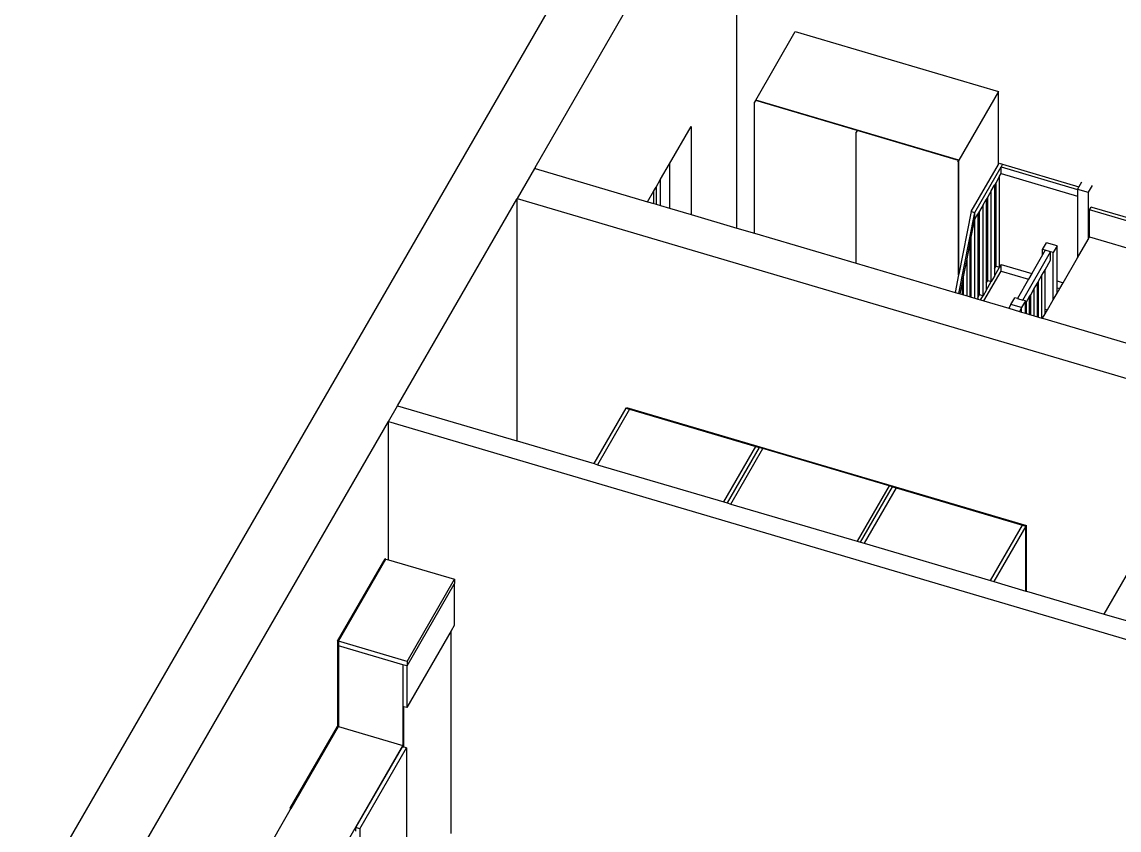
# Model space of a CAD drawing. Extents: x -4.5 to 11.4, y -6.8 to 6.5.
# Drawn here: x -4.532 to 0.033, y -1.2 to 2.161 of the extents above; entities that cross this region are included whole.
import ezdxf

# ---------------------------------------------------------------- set-up
doc = ezdxf.new("R2010")
doc.units = 0
doc.layers.get('0').update_dxf_attribs({"linetype": 'CONTINUOUS'})

msp = doc.modelspace()

# ---------------------------------------------------------------- linework, layer by layer
for p, q in [((-2.0004, 2.8045), (-4.5321, -1.5792)), ((-2.3972, 1.5555), (-1.7231, 2.7228)), ((-1.5581, 1.3039), (-1.5581, 2.6741)), ((-1.4792, 1.8358), (-1.3143, 2.1213)), ((-1.3143, 2.1213), (-0.469, 1.8721)), ((-0.469, 1.8721), (-0.6339, 1.5866)), ((-0.469, 1.5689), (-0.469, 1.8721)), ((-1.4842, 1.8267), (-1.4841, 1.8273)), ((-1.4842, 1.2821), (-1.4842, 1.8267)), ((-1.4799, 1.8346), (-1.4841, 1.8273)), ((-1.4792, 1.8343), (-1.4799, 1.8346)), ((-0.6339, 1.5866), (-1.4792, 1.8358)), ((-1.4792, 1.8343), (-1.4792, 1.8358)), ((-1.0573, 1.71), (-1.4792, 1.8343)), ((-1.8376, 1.5715), (-1.748, 1.7268)), ((-1.748, 1.7268), (-1.748, 1.3598)), ((-1.0624, 1.7014), (-1.0616, 1.7012)), ((-1.0616, 1.7021), (-1.0615, 1.7027)), ((-1.0616, 1.7012), (-1.0616, 1.7021)), ((-1.0616, 1.7012), (-1.0613, 1.7011)), ((-1.0616, 1.5366), (-1.0616, 1.7012)), ((-1.0573, 1.71), (-1.0615, 1.7027)), ((-0.6346, 1.5854), (-1.0573, 1.71)), ((-2.3972, 1.5555), (-2.3993, 1.5519)), ((-2.3972, 1.5555), (-2.3972, 1.5513)), ((-1.8746, 1.5074), (-1.8376, 1.5715)), ((-1.8376, 1.5715), (-1.8376, 1.3863)), ((-0.6346, 1.5854), (-0.6389, 1.5781)), ((-0.6346, 1.1089), (-0.6346, 1.5854)), ((-0.6339, 1.1126), (-0.6339, 1.5866)), ((-0.5821, 1.373), (-0.469, 1.5689)), ((-0.5674, 1.3687), (-0.4579, 1.5582)), ((-0.469, 1.5689), (-0.4662, 1.5737)), ((-0.4662, 1.5737), (-0.4515, 1.5693)), ((-0.4515, 1.5693), (-0.4579, 1.5582)), ((-0.4579, 1.5302), (-0.4579, 1.5582)), ((-0.4579, 1.5582), (-0.1403, 1.4646)), ((-0.4515, 1.5693), (-0.1343, 1.4758)), ((-2.3993, 1.5519), (-2.4718, 1.4264)), ((-2.3993, 1.5519), (-2.3972, 1.5513)), ((-2.3972, 1.5513), (-1.929, 1.4132)), ((-1.8937, 1.4744), (-1.8746, 1.5074)), ((-1.8746, 1.3972), (-1.8746, 1.5074)), ((-1.0616, 1.5366), (-1.0627, 1.5369)), ((-1.0616, 1.5209), (-1.0627, 1.5212)), ((-1.0616, 1.5138), (-1.0627, 1.5142)), ((-1.0616, 1.5094), (-1.0627, 1.5097)), ((-1.0611, 1.5365), (-1.0616, 1.5366)), ((-1.0616, 1.5209), (-1.0616, 1.5366)), ((-1.0611, 1.5208), (-1.0616, 1.5209)), ((-1.0616, 1.5138), (-1.0616, 1.5209)), ((-1.0611, 1.5137), (-1.0616, 1.5138)), ((-1.0616, 1.5094), (-1.0616, 1.5138)), ((-1.0616, 1.1575), (-1.0616, 1.5094)), ((-1.0611, 1.5093), (-1.0616, 1.5094)), ((-0.4644, 1.5191), (-0.4791, 1.4936)), ((-0.4644, 1.5191), (-0.4579, 1.5302)), ((-0.4644, 1.1413), (-0.4644, 1.5191)), ((-0.4579, 1.5302), (-0.1403, 1.4366)), ((-1.9023, 1.4594), (-1.8937, 1.4744)), ((-1.8937, 1.4744), (-1.8937, 1.4028)), ((-0.4988, 1.4594), (-0.486, 1.4817)), ((-0.4791, 1.4936), (-0.486, 1.4817)), ((-0.486, 1.4817), (-0.486, 1.1338)), ((-0.4791, 1.1456), (-0.4791, 1.4936)), ((-0.1343, 1.4758), (-0.1403, 1.4655)), ((-0.1403, 1.4655), (-0.0961, 1.4525)), ((-0.1403, 1.4655), (-0.1403, 1.4646)), ((-0.1403, 1.4646), (-0.1403, 1.4366)), ((-0.1237, 1.4943), (-0.1343, 1.4758)), ((-0.0795, 1.4812), (-0.0961, 1.4525)), ((-2.9694, 0.5648), (-2.4735, 1.4234)), ((-2.4718, 1.4264), (-2.4735, 1.4234)), ((-2.4735, 1.4234), (-2.4735, 0.4186)), ((-2.4718, 0.4181), (-2.4718, 1.4264)), ((-2.4718, 1.4264), (0.4678, 0.5597)), ((-1.929, 1.4132), (-1.9023, 1.4594)), ((-1.9023, 1.4054), (-1.9023, 1.4594)), ((-0.5329, 1.4003), (-0.5201, 1.4226)), ((-0.5136, 1.4339), (-0.5201, 1.4226)), ((-0.5201, 1.4226), (-0.5201, 1.0747)), ((-0.4988, 1.4594), (-0.5136, 1.4339)), ((-0.5136, 1.086), (-0.5136, 1.4339)), ((-0.4988, 1.0816), (-0.4988, 1.4594)), ((-0.1403, 1.4366), (-0.1403, 1.18)), ((-0.0961, 1.4525), (-0.0961, 1.2566)), ((-1.929, 1.4132), (-1.9023, 1.4054)), ((-1.9023, 1.4054), (-1.8937, 1.4028)), ((-1.8937, 1.4028), (-1.8746, 1.3972)), ((-1.8746, 1.3972), (-1.8376, 1.3863)), ((-1.8376, 1.3863), (-1.748, 1.3598)), ((-0.5821, 1.373), (-0.6339, 1.1126)), ((-0.5821, 1.373), (-0.5674, 1.3687)), ((-0.5477, 1.3748), (-0.5545, 1.363)), ((-0.5329, 1.4003), (-0.5477, 1.3748)), ((-0.5477, 1.0269), (-0.5477, 1.3748)), ((-0.5329, 1.0225), (-0.5329, 1.4003)), ((-0.0897, 1.3797), (-0.0832, 1.3908)), ((-0.0897, 1.2677), (-0.0897, 1.3797)), ((0.8375, 1.1063), (-0.0897, 1.3797)), ((-0.0795, 1.3897), (-0.0832, 1.3908)), ((0.844, 1.1174), (-0.0795, 1.3897)), ((-1.748, 1.3598), (-1.5581, 1.3039)), ((-0.6344, 1.0316), (-0.5674, 1.3687)), ((-0.5821, 1.2655), (-0.5674, 1.3407)), ((-0.5674, 1.3407), (-0.5674, 1.3687)), ((-0.5674, 1.3407), (-0.5545, 1.363)), ((-0.5674, 1.0118), (-0.5674, 1.3407)), ((-0.5545, 1.363), (-0.5545, 1.015)), ((-1.5581, 1.3039), (-1.4842, 1.2821)), ((-1.4842, 1.2821), (-1.0616, 1.1575)), ((-0.5996, 1.1763), (-0.5867, 1.242)), ((-0.5867, 1.242), (-0.5821, 1.2655)), ((-0.5867, 1.0175), (-0.5867, 1.242)), ((-0.5821, 1.0161), (-0.5821, 1.2655)), ((-0.2852, 1.2147), (-0.2691, 1.2425)), ((-0.2249, 1.2295), (-0.2691, 1.2425)), ((-0.1403, 1.18), (-0.0961, 1.2566)), ((-0.0961, 1.2566), (-0.0897, 1.2677)), ((-0.0897, 1.2677), (0.7823, 1.0106)), ((-0.3679, 1.0043), (-0.252, 1.2049)), ((-0.2852, 1.1923), (-0.33, 1.1147)), ((-0.2852, 1.1923), (-0.2852, 1.2147)), ((-0.2741, 1.2114), (-0.2852, 1.2147)), ((-0.2741, 1.2114), (-0.2852, 1.1923)), ((-0.252, 1.2049), (-0.2741, 1.2114)), ((-0.252, 1.1699), (-0.252, 1.2049)), ((-0.241, 1.2016), (-0.252, 1.2049)), ((-0.2249, 1.2295), (-0.241, 1.2016)), ((-0.241, 1.0058), (-0.241, 1.2016)), ((-0.2249, 1.0837), (-0.2249, 1.2295)), ((-1.0616, 1.1575), (-0.6492, 1.0359)), ((-0.6143, 1.101), (-0.5996, 1.1763)), ((-0.5996, 1.0213), (-0.5996, 1.1763)), ((-0.486, 1.1338), (-0.4791, 1.1456)), ((-0.486, 1.1039), (-0.4644, 1.1413)), ((-0.4791, 1.1456), (-0.4644, 1.1413)), ((-0.4579, 1.1524), (-0.4644, 1.1413)), ((-0.4579, 1.1244), (-0.4579, 1.1524)), ((-0.4579, 1.1524), (-0.33, 1.1147)), ((-0.275, 1.1301), (-0.252, 1.1699)), ((-0.2002, 1.0764), (-0.1403, 1.18)), ((-0.6346, 1.1089), (-0.6492, 1.0359)), ((-0.6339, 1.1126), (-0.6346, 1.1089)), ((-0.6189, 1.0776), (-0.6143, 1.101)), ((-0.6143, 1.0256), (-0.6143, 1.101)), ((-0.5295, 1.0006), (-0.4579, 1.1244)), ((-0.486, 1.1039), (-0.4988, 1.0816)), ((-0.486, 1.1338), (-0.486, 1.1039)), ((-0.4579, 1.1244), (-0.3438, 1.0908)), ((-0.33, 1.1147), (-0.3438, 1.0908)), ((-0.3026, 1.0823), (-0.2879, 1.1078)), ((-0.2879, 1.1078), (-0.275, 1.1301)), ((-0.2879, 0.9294), (-0.2879, 1.1078)), ((-0.275, 0.965), (-0.275, 1.1301)), ((-0.6283, 1.0297), (-0.6189, 1.0776)), ((-0.6189, 1.027), (-0.6189, 1.0776)), ((-0.5201, 1.0747), (-0.5136, 1.086)), ((-0.5201, 1.0448), (-0.4988, 1.0816)), ((-0.5201, 1.0747), (-0.5201, 1.0448)), ((-0.5136, 1.086), (-0.4988, 1.0816)), ((-0.3438, 1.0908), (-0.39, 1.0108)), ((-0.3348, 1.0266), (-0.3201, 1.0521)), ((-0.3201, 1.0521), (-0.3072, 1.0744)), ((-0.3201, 0.9389), (-0.3201, 1.0521)), ((-0.3072, 1.0744), (-0.3044, 1.0792)), ((-0.3072, 0.9351), (-0.3072, 1.0744)), ((-0.3044, 1.0792), (-0.3026, 1.0823)), ((-0.3044, 1.0792), (-0.3026, 1.0786)), ((-0.3026, 1.0786), (-0.3026, 1.0823)), ((-0.3026, 0.9337), (-0.3026, 1.0786)), ((-0.2249, 1.0837), (-0.2002, 1.0764)), ((-0.2249, 1.0557), (-0.2249, 1.0837)), ((-0.2249, 1.0557), (-0.214, 1.0525)), ((-0.2249, 1.0336), (-0.2249, 1.0557)), ((-0.2249, 1.0336), (-0.214, 1.0525)), ((-0.214, 1.0525), (-0.2002, 1.0764)), ((-0.6492, 1.0359), (-0.6344, 1.0316)), ((-0.6344, 1.0316), (-0.6283, 1.0297)), ((-0.6283, 1.0297), (-0.6189, 1.027)), ((-0.6189, 1.027), (-0.6143, 1.0256)), ((-0.6143, 1.0256), (-0.5996, 1.0213)), ((-0.5996, 1.0213), (-0.5867, 1.0175)), ((-0.5867, 1.0175), (-0.5821, 1.0161)), ((-0.5821, 1.0161), (-0.5674, 1.0118)), ((-0.5674, 1.0118), (-0.5545, 1.008)), ((-0.5545, 1.015), (-0.5477, 1.0269)), ((-0.5545, 1.015), (-0.5545, 1.008)), ((-0.5545, 1.008), (-0.5433, 1.0047)), ((-0.5477, 1.0269), (-0.5329, 1.0225)), ((-0.5433, 1.0047), (-0.5329, 1.0225)), ((-0.5433, 1.0047), (-0.5295, 1.0006)), ((-0.5201, 1.0448), (-0.5329, 1.0225)), ((-0.4171, 0.9862), (-0.401, 1.014)), ((-0.39, 1.0108), (-0.401, 1.014)), ((-0.39, 1.0108), (-0.3679, 1.0043)), ((-0.3523, 0.9963), (-0.3394, 1.0186)), ((-0.3394, 1.0186), (-0.3348, 1.0266)), ((-0.3394, 0.9446), (-0.3394, 1.0186)), ((-0.3348, 0.9432), (-0.3348, 1.0266)), ((-0.2651, 0.9639), (-0.241, 1.0058)), ((-0.241, 1.0058), (-0.2249, 1.0336)), ((-0.5295, 1.0006), (-0.4263, 0.9702)), ((-0.4171, 0.9862), (-0.4263, 0.9702)), ((-0.4263, 0.9702), (-0.3821, 0.9572)), ((-0.3729, 0.9731), (-0.4171, 0.9862)), ((-0.3729, 0.9731), (-0.3821, 0.9572)), ((-0.3568, 1.001), (-0.3729, 0.9731)), ((-0.3729, 0.9545), (-0.3729, 0.9731)), ((-0.3568, 1.001), (-0.3679, 1.0043)), ((-0.3568, 0.9884), (-0.3568, 1.001)), ((-0.3568, 0.9884), (-0.3523, 0.9963)), ((-0.3568, 0.9497), (-0.3568, 0.9884)), ((-0.3523, 0.9484), (-0.3523, 0.9963)), ((-0.2741, 0.9665), (-0.275, 0.965)), ((-0.275, 0.9468), (-0.275, 0.965)), ((-0.275, 0.9468), (-0.2651, 0.9639)), ((-0.2741, 0.9665), (-0.2651, 0.9639)), ((-0.3821, 0.9572), (-0.3729, 0.9545)), ((-0.3729, 0.9545), (-0.3568, 0.9497)), ((-0.3568, 0.9497), (-0.3523, 0.9484)), ((-0.3523, 0.9484), (-0.3394, 0.9446)), ((-0.3394, 0.9446), (-0.3348, 0.9432)), ((-0.3348, 0.9432), (-0.3201, 0.9389)), ((-0.3201, 0.9389), (-0.3072, 0.9351)), ((-0.3072, 0.9351), (-0.3026, 0.9337)), ((-0.3026, 0.9337), (-0.2879, 0.9294)), ((-0.2879, 0.9294), (-0.2855, 0.9287)), ((-0.2855, 0.9287), (-0.275, 0.9468)), ((-0.2855, 0.9287), (0.5403, 0.6852)), ((-3.0075, 0.4988), (-2.9694, 0.5648)), ((-2.9694, 0.5648), (-2.4735, 0.4186)), ((-2.1518, 0.3238), (-2.0187, 0.5543)), ((-2.0039, 0.55), (-2.137, 0.3194)), ((-2.0187, 0.5543), (-2.0168, 0.5576)), ((-2.0187, 0.5543), (-2.0039, 0.55)), ((-2.0168, 0.5576), (-1.4622, 0.3941)), ((-2.0039, 0.55), (-1.4789, 0.3952)), ((-0.0298, -0.3018), (0.4678, 0.5597)), ((-4.1403, -1.4628), (-3.0075, 0.4988)), ((-3.0075, -0.076), (-3.0075, 0.4988)), ((-3.0075, 0.4988), (0.0697, -0.4084)), ((-2.4735, 0.4186), (-2.4718, 0.4181)), ((-2.4718, 0.4181), (-2.1518, 0.3238)), ((-1.612, 0.1646), (-1.4789, 0.3952)), ((-1.4641, 0.3908), (-1.5972, 0.1603)), ((-1.5824, 0.1559), (-1.4493, 0.3864)), ((-1.4789, 0.3952), (-1.4641, 0.3908)), ((-1.4641, 0.3908), (-1.4622, 0.3941)), ((-1.4493, 0.3864), (-1.4641, 0.3908)), ((-1.4622, 0.3941), (-0.9075, 0.2306)), ((-0.9242, 0.2316), (-1.4493, 0.3864)), ((-2.1518, 0.3238), (-2.137, 0.3194)), ((-2.137, 0.3194), (-1.612, 0.1646)), ((-0.9242, 0.2316), (-1.0573, 0.0011)), ((-0.9094, 0.2273), (-0.9242, 0.2316)), ((-0.9094, 0.2273), (-0.9075, 0.2306)), ((-0.9075, 0.2306), (-0.3529, 0.0671)), ((-1.0426, -0.0032), (-0.9094, 0.2273)), ((-0.8946, 0.2229), (-1.0278, -0.0076)), ((-0.9094, 0.2273), (-0.8946, 0.2229)), ((-0.8946, 0.2229), (-0.3696, 0.0681)), ((-1.612, 0.1646), (-1.5972, 0.1603)), ((-1.5972, 0.1603), (-1.5824, 0.1559)), ((-1.5824, 0.1559), (-1.0573, 0.0011)), ((-0.5027, -0.1624), (-0.3696, 0.0681)), ((-0.3548, 0.0638), (-0.4879, -0.1668)), ((-0.3696, 0.0681), (-0.3548, 0.0638)), ((-0.3548, 0.0638), (-0.3529, 0.0671)), ((-0.3548, -0.206), (-0.3548, 0.0638)), ((-0.3529, -0.2066), (-0.3529, 0.0671)), ((-1.0573, 0.0011), (-1.0426, -0.0032)), ((-1.0426, -0.0032), (-1.0278, -0.0076)), ((-1.0278, -0.0076), (-0.5027, -0.1624)), ((-3.219, -0.414), (-3.0214, -0.0719)), ((-3.2153, -0.4151), (-3.0177, -0.073)), ((-3.0177, -0.073), (-3.0214, -0.0719)), ((-3.0177, -0.073), (-3.0075, -0.076)), ((-3.0075, -0.076), (-2.7321, -0.1572)), ((-2.9297, -0.4993), (-2.7321, -0.1572)), ((-2.9297, -0.5176), (-2.733, -0.177)), ((-2.733, -0.177), (-2.7321, -0.1754)), ((-2.733, -0.177), (-2.733, -0.3489)), ((-2.7321, -0.1572), (-2.7321, -0.1754)), ((-0.5027, -0.1624), (-0.4879, -0.1668)), ((-0.4879, -0.1668), (-0.3548, -0.206)), ((-0.3548, -0.206), (-0.3529, -0.2066)), ((-0.3529, -0.2066), (-0.0298, -0.3018)), ((-0.0298, -0.3018), (0.0627, -0.3291)), ((-2.733, -0.3489), (-2.7465, -0.3723)), ((-2.7465, -0.3723), (-2.9306, -0.691)), ((-2.7465, -1.2147), (-2.7465, -0.3723)), ((-3.219, -0.414), (-3.219, -0.769)), ((-3.2153, -0.4151), (-3.219, -0.414)), ((-2.9297, -0.4993), (-3.2153, -0.4151)), ((-3.2153, -0.4151), (-3.2153, -0.4334)), ((-2.9472, -0.5124), (-3.2153, -0.4334)), ((-3.2153, -0.4334), (-3.2153, -0.7701)), ((-2.9297, -0.4993), (-2.9297, -0.5176)), ((-2.9472, -0.5124), (-2.9472, -0.6861)), ((-2.9306, -0.5173), (-2.9472, -0.5124)), ((-2.9306, -0.5173), (-2.9306, -0.691)), ((-2.9297, -0.5176), (-2.9306, -0.5173)), ((-2.9457, -0.6865), (-2.9472, -0.6861)), ((-2.9472, -0.6861), (-2.9472, -0.8491)), ((-2.9458, -0.6866), (-2.9457, -0.6865)), ((-2.943, -0.6875), (-2.9458, -0.6866)), ((-2.9458, -0.8549), (-2.9458, -0.6866)), ((-2.9429, -0.6874), (-2.9457, -0.6865)), ((-2.943, -0.6875), (-2.9429, -0.6874)), ((-2.943, -0.8557), (-2.943, -0.6875)), ((-2.9306, -0.691), (-2.9429, -0.6874)), ((-3.4155, -1.1091), (-3.219, -0.769)), ((-3.4118, -1.1102), (-3.2153, -0.7701)), ((-3.2153, -0.7701), (-3.219, -0.769)), ((-3.2153, -0.7701), (-2.9472, -0.8491)), ((-3.3442, -1.5364), (-2.9472, -0.8491)), ((-3.1425, -1.1903), (-2.9484, -0.8541)), ((-3.1259, -1.1952), (-2.9318, -0.859)), ((-2.9472, -0.8545), (-2.9484, -0.8541)), ((-2.9472, -0.8491), (-2.9472, -0.8545)), ((-2.9458, -0.8549), (-2.9472, -0.8545)), ((-2.943, -0.8557), (-2.9458, -0.8549)), ((-2.9318, -0.859), (-2.943, -0.8557)), ((-2.9318, -0.859), (-2.9318, -1.2928)), ((-3.6123, -1.4574), (-3.4155, -1.1166)), ((-3.4155, -1.1091), (-3.4155, -1.1166)), ((-3.4118, -1.1102), (-3.4155, -1.1091)), ((-3.4155, -1.1166), (-3.4118, -1.1102)), ((-3.1425, -1.2055), (-3.1425, -1.1903)), ((-3.1259, -1.1952), (-3.1425, -1.1903)), ((-3.1259, -1.1952), (-3.1259, -1.629))]:
    msp.add_line(p, q)

doc.saveas('drawing.dxf')
